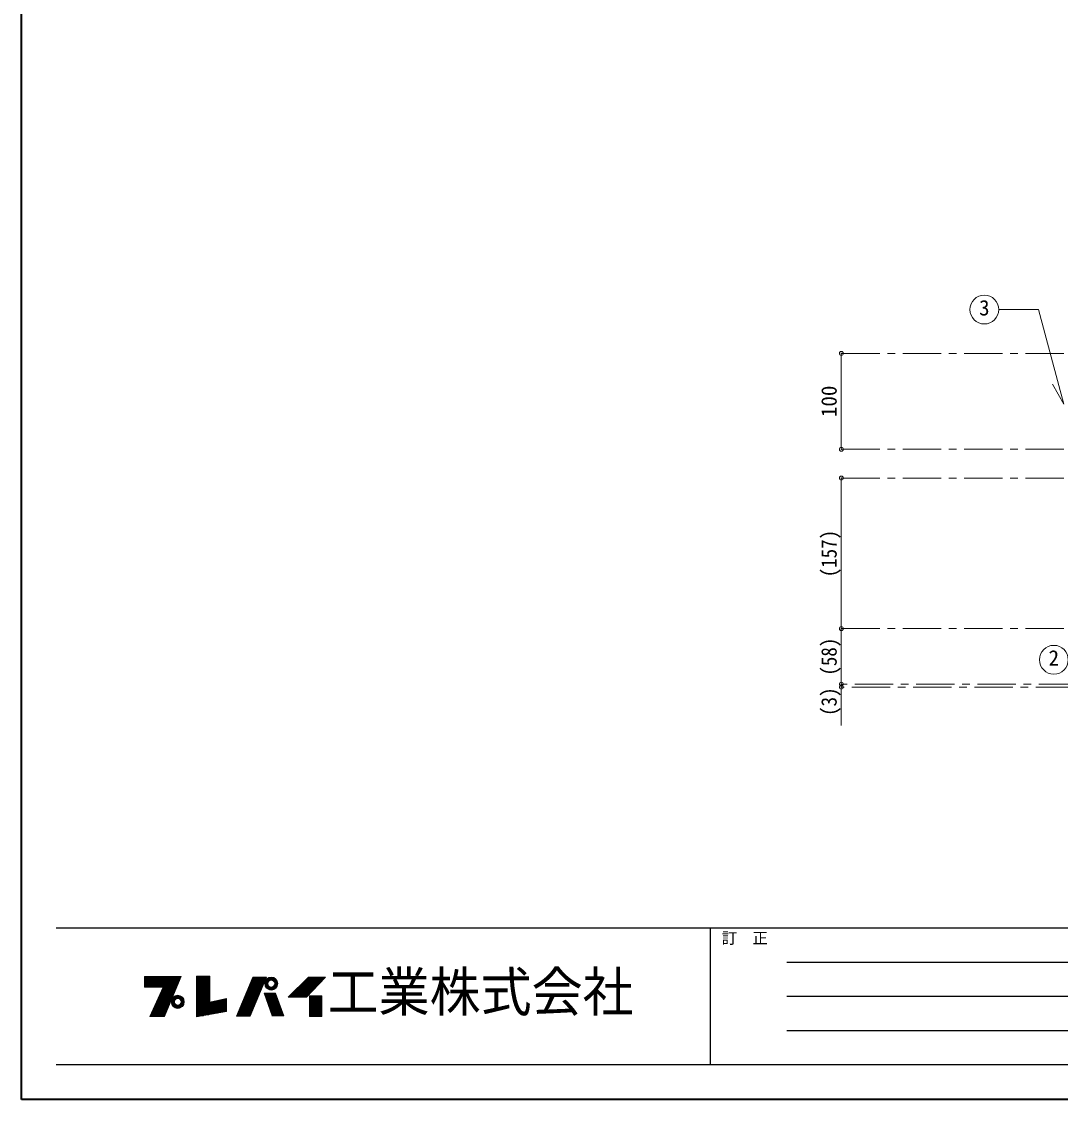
# Model space of a CAD drawing. Units: millimetres, scale not verified. Extents: x -1682 to 1558, y -1128 to 1120.
# Drawn here: x -1682 to -598, y -1128 to -4 of the extents above; entities that cross this region are included whole.
import ezdxf
from ezdxf.enums import TextEntityAlignment as Align

# ---------------------------------------------------------------- set-up
doc = ezdxf.new("R2010")
doc.units = ezdxf.units.MM
doc.header["$LTSCALE"] = 8
doc.header["$PDMODE"] = 32
doc.header["$PDSIZE"] = 4
doc.linetypes.add('CHAIN1', pattern=[8, 5, -1, 1, -1])
doc.layers.add('0-0____1', color=4, linetype='Continuous', lineweight=9)
doc.styles.add('ＭＳ ゴシック', font='')
doc.styles.get('ＭＳ ゴシック').set_extended_font_data('MS Gothic')

msp = doc.modelspace()

# ---------------------------------------------------------------- linework, layer by layer
at = {"layer": '0-0____1', "color": 1, "lineweight": 40}
for p, q in [((-1681.716, -1128.434), (-1681.716, 1119.566)), ((1558.284, -1128.434), (-1681.716, -1128.434))]:
    msp.add_line(p, q, dxfattribs=at)
at = {"layer": '0-0____1', "color": 7, "lineweight": 18}
for p, q in [((-620.973, -304.776), (-662.577, -304.776)), ((-594.548, -403.397), (-620.973, -304.776)), ((-594.548, -403.397), (-606.548, -382.612)), ((-1532.541, -1041.922), (-1515.237, -1000.09)), ((-1499.277, -999.922), (-1499.277, -1042.426)), ((-1485.333, -999.922), (-1499.277, -999.922)), ((-1553.373, -1000.594), (-1515.445, -1000.594)), ((-1553.373, -1000.93), (-1515.584, -1000.93)), ((-1553.373, -1001.434), (-1515.793, -1001.434)), ((-1553.373, -1001.938), (-1516.001, -1001.938)), ((-1553.373, -1002.442), (-1516.21, -1002.442)), ((-1553.373, -1003.114), (-1516.488, -1003.114)), ((-1516.696, -1003.618), (-1553.373, -1003.618)), ((-1553.373, -1004.122), (-1516.905, -1004.122)), ((-1553.373, -1004.626), (-1517.113, -1004.626)), ((-1553.373, -1005.13), (-1517.322, -1005.13)), ((-1553.373, -1005.634), (-1517.53, -1005.634)), ((-1553.373, -1005.97), (-1517.669, -1005.97)), ((-1553.373, -1006.642), (-1517.947, -1006.642)), ((-1553.373, -1007.146), (-1518.156, -1007.146)), ((-1553.373, -1007.65), (-1518.364, -1007.65)), ((-1553.373, -1008.154), (-1518.573, -1008.154)), ((-1553.373, -1008.658), (-1518.781, -1008.658)), ((-1553.373, -1009.162), (-1518.99, -1009.162)), ((-1553.373, -1009.666), (-1519.198, -1009.666)), ((-1553.373, -1010.17), (-1519.407, -1010.17)), ((-1553.373, -1010.674), (-1519.615, -1010.674)), ((-1533.885, -1011.346), (-1553.373, -1011.346)), ((-1547.997, -1041.922), (-1533.885, -1011.346)), ((-1519.893, -1011.346), (-1533.885, -1011.346)), ((-1499.277, -1000.594), (-1485.333, -1000.594)), ((-1499.277, -1000.93), (-1485.333, -1000.93)), ((-1499.277, -1001.434), (-1485.333, -1001.434)), ((-1499.277, -1001.938), (-1485.333, -1001.938)), ((-1499.277, -1002.442), (-1485.333, -1002.442)), ((-1499.277, -1003.114), (-1485.333, -1003.114)), ((-1499.277, -1003.618), (-1485.333, -1003.618)), ((-1499.277, -1004.122), (-1485.333, -1004.122)), ((-1499.277, -1004.626), (-1485.333, -1004.626)), ((-1499.277, -1005.13), (-1485.333, -1005.13)), ((-1499.277, -1005.634), (-1485.333, -1005.634)), ((-1499.277, -1005.97), (-1485.333, -1005.97)), ((-1499.277, -1006.642), (-1485.333, -1006.642)), ((-1499.277, -1007.146), (-1485.333, -1007.146)), ((-1499.277, -1007.65), (-1485.333, -1007.65)), ((-1499.277, -1008.154), (-1485.333, -1008.154)), ((-1499.277, -1008.658), (-1485.333, -1008.658)), ((-1499.277, -1009.162), (-1485.333, -1009.162)), ((-1499.277, -1009.666), (-1485.333, -1009.666)), ((-1499.277, -1010.17), (-1485.333, -1010.17)), ((-1499.277, -1010.674), (-1485.333, -1010.674)), ((-1499.277, -1011.346), (-1485.333, -1011.346)), ((-1440.645, -1000.762), (-1457.445, -1041.586)), ((-1445.001, -1011.346), (-1430.596, -1011.346)), ((-1444.724, -1010.674), (-1430.317, -1010.674)), ((-1444.517, -1010.17), (-1430.107, -1010.17)), ((-1444.309, -1009.666), (-1429.898, -1009.666)), ((-1444.102, -1009.162), (-1429.688, -1009.162)), ((-1443.894, -1008.658), (-1429.479, -1008.658)), ((-1443.669, -1008.154), (-1429.269, -1008.154)), ((-1443.48, -1007.65), (-1429.06, -1007.65)), ((-1443.272, -1007.146), (-1428.85, -1007.146)), ((-1443.165, -1041.586), (-1426.197, -1000.762)), ((-1443.065, -1006.642), (-1428.641, -1006.642)), ((-1442.788, -1005.97), (-1428.362, -1005.97)), ((-1442.65, -1005.634), (-1428.222, -1005.634)), ((-1442.443, -1005.13), (-1428.013, -1005.13)), ((-1442.235, -1004.626), (-1427.803, -1004.626)), ((-1442.028, -1004.122), (-1427.594, -1004.122)), ((-1441.82, -1003.618), (-1427.384, -1003.618)), ((-1441.613, -1003.114), (-1427.175, -1003.114)), ((-1441.336, -1002.442), (-1426.895, -1002.442)), ((-1441.129, -1001.938), (-1426.701, -1001.938)), ((-1440.922, -1001.434), (-1426.476, -1001.434)), ((-1440.645, -1000.762), (-1426.197, -1000.762)), ((-1428.125, -1007.65), (-1424.925, -1007.65)), ((-1428.092, -1006.978), (-1424.862, -1006.978)), ((-1428.073, -1008.49), (-1424.826, -1008.49)), ((-1427.955, -1006.138), (-1424.592, -1006.138)), ((-1427.914, -1009.33), (-1424.509, -1009.33)), ((-1427.641, -1005.13), (-1423.896, -1005.13)), ((-1427.641, -1010.17), (-1423.896, -1010.17)), ((-1427.329, -1004.458), (-1422.99, -1004.458)), ((-1427.237, -1011.01), (-1422.617, -1011.01)), ((-1426.801, -1003.618), (-1415.849, -1003.618)), ((-1426.235, -1002.946), (-1416.415, -1002.946)), ((-1425.263, -1002.106), (-1417.388, -1002.106)), ((-1424.082, -1001.434), (-1418.568, -1001.434)), ((-1415.413, -1011.01), (-1420.033, -1011.01)), ((-1415.321, -1004.458), (-1419.66, -1004.458)), ((-1415.009, -1005.13), (-1418.754, -1005.13)), ((-1415.009, -1010.17), (-1418.754, -1010.17)), ((-1414.736, -1009.33), (-1418.141, -1009.33)), ((-1414.695, -1006.138), (-1418.058, -1006.138)), ((-1414.577, -1008.49), (-1417.824, -1008.49)), ((-1414.558, -1006.978), (-1417.788, -1006.978)), ((-1417.725, -1007.65), (-1414.525, -1007.65)), ((-1393.101, -1011.346), (-1374.537, -1011.346)), ((-1392.429, -1010.674), (-1373.913, -1010.674)), ((-1391.925, -1010.17), (-1373.445, -1010.17)), ((-1391.421, -1009.666), (-1372.977, -1009.666)), ((-1390.917, -1009.162), (-1372.509, -1009.162)), ((-1390.413, -1008.658), (-1372.041, -1008.658)), ((-1389.909, -1008.154), (-1371.573, -1008.154)), ((-1389.405, -1007.65), (-1371.105, -1007.65)), ((-1388.901, -1007.146), (-1370.589, -1007.146)), ((-1388.397, -1006.642), (-1370.169, -1006.642)), ((-1387.725, -1005.97), (-1369.545, -1005.97)), ((-1387.389, -1005.634), (-1369.233, -1005.634)), ((-1386.885, -1005.13), (-1368.765, -1005.13)), ((-1386.381, -1004.626), (-1368.297, -1004.626)), ((-1385.877, -1004.122), (-1367.829, -1004.122)), ((-1385.373, -1003.618), (-1367.361, -1003.618)), ((-1384.869, -1003.114), (-1366.893, -1003.114)), ((-1384.365, -1021.93), (-1364.709, -1000.762)), ((-1384.197, -1002.442), (-1366.269, -1002.442)), ((-1383.693, -1001.938), (-1365.801, -1001.938)), ((-1383.189, -1001.434), (-1365.333, -1001.434)), ((-1524.549, -1022.602), (-1539.08, -1022.602)), ((-1524.202, -1021.762), (-1538.692, -1021.762)), ((-1538.382, -1021.09), (-1523.924, -1021.09)), ((-1523.576, -1020.25), (-1537.995, -1020.25)), ((-1523.229, -1019.41), (-1537.607, -1019.41)), ((-1522.951, -1018.738), (-1537.297, -1018.738)), ((-1536.909, -1017.898), (-1522.603, -1017.898)), ((-1522.325, -1017.226), (-1536.599, -1017.226)), ((-1522.047, -1016.554), (-1536.237, -1016.554)), ((-1535.901, -1015.714), (-1521.7, -1015.714)), ((-1521.422, -1015.042), (-1535.591, -1015.042)), ((-1521.074, -1014.202), (-1535.203, -1014.202)), ((-1520.866, -1013.698), (-1534.971, -1013.698)), ((-1520.588, -1013.026), (-1534.66, -1013.026)), ((-1520.38, -1012.522), (-1534.428, -1012.522)), ((-1520.102, -1011.85), (-1534.118, -1011.85)), ((-1524.241, -1022.602), (-1513.289, -1022.602)), ((-1523.509, -1021.762), (-1514.021, -1021.762)), ((-1522.703, -1021.09), (-1514.827, -1021.09)), ((-1521.107, -1020.25), (-1516.423, -1020.25)), ((-1499.277, -1011.85), (-1485.333, -1011.85)), ((-1499.277, -1012.522), (-1485.333, -1012.522)), ((-1499.277, -1013.026), (-1485.333, -1013.026)), ((-1499.277, -1013.698), (-1485.333, -1013.698)), ((-1499.277, -1014.202), (-1485.333, -1014.202)), ((-1499.277, -1015.042), (-1485.333, -1015.042)), ((-1499.277, -1015.714), (-1485.333, -1015.714)), ((-1499.277, -1016.554), (-1485.333, -1016.554)), ((-1499.277, -1017.226), (-1485.333, -1017.226)), ((-1499.277, -1017.898), (-1485.333, -1017.898)), ((-1499.277, -1018.738), (-1485.333, -1018.738)), ((-1499.277, -1019.41), (-1485.333, -1019.41)), ((-1499.277, -1020.25), (-1485.333, -1020.25)), ((-1499.277, -1021.09), (-1485.333, -1021.09)), ((-1499.277, -1021.762), (-1485.333, -1021.762)), ((-1499.277, -1022.602), (-1485.333, -1022.602)), ((-1449.633, -1022.602), (-1435.275, -1022.602)), ((-1449.287, -1021.762), (-1434.925, -1021.762)), ((-1449.01, -1021.09), (-1434.646, -1021.09)), ((-1448.665, -1020.25), (-1434.297, -1020.25)), ((-1448.319, -1019.41), (-1433.948, -1019.41)), ((-1448.037, -1018.738), (-1433.669, -1018.738)), ((-1447.701, -1017.898), (-1433.319, -1017.898)), ((-1447.42, -1017.226), (-1433.04, -1017.226)), ((-1447.144, -1016.554), (-1432.761, -1016.554)), ((-1446.798, -1015.714), (-1432.412, -1015.714)), ((-1446.522, -1015.042), (-1432.132, -1015.042)), ((-1446.176, -1014.202), (-1431.783, -1014.202)), ((-1445.968, -1013.698), (-1431.574, -1013.698)), ((-1445.692, -1013.026), (-1431.294, -1013.026)), ((-1445.485, -1012.522), (-1431.085, -1012.522)), ((-1445.208, -1011.85), (-1430.806, -1011.85)), ((-1428.659, -1017.898), (-1416.895, -1017.898)), ((-1428.367, -1018.738), (-1416.585, -1018.738)), ((-1428.133, -1019.41), (-1416.337, -1019.41)), ((-1427.841, -1020.25), (-1416.028, -1020.25)), ((-1427.549, -1021.09), (-1415.718, -1021.09)), ((-1427.316, -1021.762), (-1415.47, -1021.762)), ((-1427.024, -1022.602), (-1415.16, -1022.602)), ((-1426.673, -1011.85), (-1415.977, -1011.85)), ((-1426.069, -1012.522), (-1416.581, -1012.522)), ((-1424.741, -1013.53), (-1417.909, -1013.53)), ((-1423.145, -1014.202), (-1419.505, -1014.202)), ((-1408.221, -1041.418), (-1416.957, -1017.73)), ((-1403.685, -1021.93), (-1384.365, -1021.93)), ((-1402.845, -1021.09), (-1383.585, -1021.09)), ((-1402.005, -1020.25), (-1382.805, -1020.25)), ((-1401.165, -1019.41), (-1382.025, -1019.41)), ((-1400.493, -1018.738), (-1381.401, -1018.738)), ((-1399.653, -1017.898), (-1380.621, -1017.898)), ((-1398.981, -1017.226), (-1379.997, -1017.226)), ((-1398.309, -1016.554), (-1379.373, -1016.554)), ((-1397.469, -1015.714), (-1378.593, -1015.714)), ((-1396.797, -1015.042), (-1377.969, -1015.042)), ((-1395.957, -1014.202), (-1377.189, -1014.202)), ((-1395.453, -1013.698), (-1376.721, -1013.698)), ((-1394.781, -1013.026), (-1376.097, -1013.026)), ((-1394.277, -1012.522), (-1375.629, -1012.522)), ((-1393.605, -1011.85), (-1375.005, -1011.85)), ((-1381.341, -1021.09), (-1368.573, -1021.09)), ((-1381.341, -1021.762), (-1368.573, -1021.762)), ((-1381.341, -1022.602), (-1368.573, -1022.602)), ((-1529.275, -1034.026), (-1544.353, -1034.026)), ((-1528.927, -1033.186), (-1543.965, -1033.186)), ((-1528.58, -1032.346), (-1543.577, -1032.346)), ((-1528.232, -1031.506), (-1543.19, -1031.506)), ((-1527.954, -1030.834), (-1542.879, -1030.834)), ((-1527.607, -1029.994), (-1542.492, -1029.994)), ((-1527.259, -1029.154), (-1542.104, -1029.154)), ((-1526.842, -1028.146), (-1541.613, -1028.146)), ((-1526.565, -1027.474), (-1541.329, -1027.474)), ((-1526.217, -1026.634), (-1540.941, -1026.634)), ((-1540.631, -1025.962), (-1525.939, -1025.962)), ((-1525.592, -1025.122), (-1540.243, -1025.122)), ((-1525.175, -1024.114), (-1539.778, -1024.114)), ((-1524.827, -1023.274), (-1539.39, -1023.274)), ((-1525.565, -1026.634), (-1522.365, -1026.634)), ((-1525.532, -1025.962), (-1522.302, -1025.962)), ((-1525.513, -1027.474), (-1522.266, -1027.474)), ((-1525.395, -1025.122), (-1522.032, -1025.122)), ((-1525.395, -1028.146), (-1522.032, -1028.146)), ((-1525.081, -1024.114), (-1521.336, -1024.114)), ((-1525.081, -1029.154), (-1521.336, -1029.154)), ((-1524.677, -1023.274), (-1520.057, -1023.274)), ((-1524.677, -1029.994), (-1520.057, -1029.994)), ((-1524.113, -1030.834), (-1513.417, -1030.834)), ((-1523.509, -1031.506), (-1514.021, -1031.506)), ((-1522.455, -1032.346), (-1515.075, -1032.346)), ((-1520.585, -1033.186), (-1516.945, -1033.186)), ((-1512.853, -1023.274), (-1517.473, -1023.274)), ((-1512.853, -1029.994), (-1517.473, -1029.994)), ((-1512.449, -1024.114), (-1516.194, -1024.114)), ((-1512.449, -1029.154), (-1516.194, -1029.154)), ((-1512.135, -1025.122), (-1515.498, -1025.122)), ((-1512.135, -1028.146), (-1515.498, -1028.146)), ((-1512.017, -1027.474), (-1515.264, -1027.474)), ((-1511.998, -1025.962), (-1515.228, -1025.962)), ((-1515.165, -1026.634), (-1511.965, -1026.634)), ((-1499.277, -1023.274), (-1485.333, -1023.274)), ((-1499.277, -1024.114), (-1485.333, -1024.114)), ((-1499.277, -1025.122), (-1485.333, -1025.122)), ((-1499.277, -1025.962), (-1485.333, -1025.962)), ((-1499.277, -1026.634), (-1485.333, -1026.634)), ((-1499.277, -1027.474), (-1468.029, -1027.474)), ((-1499.277, -1028.146), (-1468.029, -1028.146)), ((-1499.277, -1029.154), (-1468.029, -1029.154)), ((-1499.277, -1029.994), (-1468.029, -1029.994)), ((-1499.277, -1030.834), (-1468.029, -1030.834)), ((-1499.277, -1031.506), (-1468.029, -1031.506)), ((-1499.277, -1032.346), (-1468.029, -1032.346)), ((-1499.277, -1033.186), (-1468.029, -1033.186)), ((-1499.277, -1034.026), (-1468.029, -1034.026)), ((-1468.029, -1026.634), (-1483.828, -1026.634)), ((-1468.029, -1025.962), (-1480.819, -1025.962)), ((-1468.029, -1025.122), (-1477.057, -1025.122)), ((-1468.029, -1024.114), (-1472.543, -1024.114)), ((-1454.334, -1034.026), (-1440.023, -1034.026)), ((-1453.988, -1033.186), (-1439.674, -1033.186)), ((-1453.643, -1032.346), (-1439.325, -1032.346)), ((-1453.297, -1031.506), (-1438.975, -1031.506)), ((-1453.02, -1030.834), (-1438.696, -1030.834)), ((-1452.675, -1029.994), (-1438.347, -1029.994)), ((-1452.329, -1029.154), (-1437.998, -1029.154)), ((-1451.914, -1028.146), (-1437.579, -1028.146)), ((-1451.638, -1027.474), (-1437.3, -1027.474)), ((-1451.292, -1026.634), (-1436.949, -1026.634)), ((-1451.015, -1025.962), (-1436.671, -1025.962)), ((-1450.67, -1025.122), (-1436.322, -1025.122)), ((-1450.255, -1024.114), (-1435.903, -1024.114)), ((-1449.909, -1023.274), (-1435.554, -1023.274)), ((-1426.79, -1023.274), (-1414.912, -1023.274)), ((-1426.498, -1024.114), (-1414.603, -1024.114)), ((-1426.148, -1025.122), (-1414.231, -1025.122)), ((-1425.856, -1025.962), (-1413.921, -1025.962)), ((-1425.623, -1026.634), (-1413.673, -1026.634)), ((-1425.331, -1027.474), (-1413.363, -1027.474)), ((-1425.097, -1028.146), (-1413.116, -1028.146)), ((-1424.747, -1029.154), (-1412.744, -1029.154)), ((-1424.455, -1029.994), (-1412.434, -1029.994)), ((-1424.181, -1030.834), (-1412.124, -1030.834)), ((-1423.93, -1031.506), (-1411.876, -1031.506)), ((-1423.638, -1032.346), (-1411.567, -1032.346)), ((-1423.346, -1033.186), (-1411.257, -1033.186)), ((-1423.054, -1034.026), (-1410.947, -1034.026)), ((-1381.341, -1023.274), (-1368.573, -1023.274)), ((-1381.341, -1024.114), (-1368.573, -1024.114)), ((-1381.341, -1025.122), (-1368.573, -1025.122)), ((-1381.341, -1025.962), (-1368.573, -1025.962)), ((-1381.341, -1026.634), (-1368.573, -1026.634)), ((-1381.341, -1027.474), (-1368.573, -1027.474)), ((-1381.341, -1028.146), (-1368.573, -1028.146)), ((-1381.341, -1029.154), (-1368.573, -1029.154)), ((-1381.341, -1029.994), (-1368.573, -1029.994)), ((-1381.341, -1030.834), (-1368.573, -1030.834)), ((-1381.341, -1031.506), (-1368.573, -1031.506)), ((-1381.341, -1032.346), (-1368.573, -1032.346)), ((-1381.341, -1033.186), (-1368.573, -1033.186)), ((-1381.341, -1034.026), (-1368.573, -1034.026)), ((-1547.997, -1041.922), (-1532.541, -1041.922)), ((-1532.194, -1041.082), (-1547.609, -1041.082)), ((-1531.777, -1040.074), (-1547.144, -1040.074)), ((-1531.429, -1039.234), (-1546.756, -1039.234)), ((-1531.082, -1038.394), (-1546.369, -1038.394)), ((-1530.665, -1037.386), (-1545.903, -1037.386)), ((-1530.317, -1036.546), (-1545.516, -1036.546)), ((-1529.9, -1035.538), (-1545.051, -1035.538)), ((-1529.622, -1034.866), (-1544.74, -1034.866)), ((-1499.277, -1034.866), (-1468.029, -1034.866)), ((-1499.277, -1035.538), (-1468.029, -1035.538)), ((-1499.277, -1036.546), (-1468.029, -1036.546)), ((-1499.277, -1037.386), (-1471.705, -1037.386)), ((-1499.277, -1038.394), (-1477.22, -1038.394)), ((-1499.277, -1039.234), (-1481.815, -1039.234)), ((-1499.277, -1040.074), (-1486.41, -1040.074)), ((-1499.277, -1041.082), (-1491.925, -1041.082)), ((-1443.165, -1041.586), (-1457.445, -1041.586)), ((-1457.238, -1041.082), (-1442.956, -1041.082)), ((-1456.823, -1040.074), (-1442.537, -1040.074)), ((-1456.477, -1039.234), (-1442.187, -1039.234)), ((-1456.131, -1038.394), (-1441.838, -1038.394)), ((-1455.717, -1037.386), (-1441.419, -1037.386)), ((-1455.371, -1036.546), (-1441.07, -1036.546)), ((-1454.956, -1035.538), (-1440.651, -1035.538)), ((-1454.68, -1034.866), (-1440.372, -1034.866)), ((-1422.762, -1034.866), (-1410.637, -1034.866)), ((-1422.528, -1035.538), (-1410.39, -1035.538)), ((-1422.178, -1036.546), (-1410.018, -1036.546)), ((-1421.829, -1037.386), (-1409.708, -1037.386)), ((-1421.536, -1038.394), (-1409.336, -1038.394)), ((-1421.244, -1039.234), (-1409.026, -1039.234)), ((-1420.952, -1040.074), (-1408.717, -1040.074)), ((-1420.602, -1041.082), (-1408.345, -1041.082)), ((-1420.485, -1041.418), (-1408.221, -1041.418)), ((-1381.341, -1034.866), (-1368.573, -1034.866)), ((-1381.341, -1035.538), (-1368.573, -1035.538)), ((-1381.341, -1036.546), (-1368.573, -1036.546)), ((-1381.341, -1037.386), (-1368.573, -1037.386)), ((-1381.341, -1038.394), (-1368.573, -1038.394)), ((-1381.341, -1039.234), (-1368.573, -1039.234)), ((-1381.341, -1040.074), (-1368.573, -1040.074)), ((-1381.341, -1041.082), (-1368.573, -1041.082))]:
    msp.add_line(p, q, dxfattribs=at)
at = {"layer": '0-0____1'}
for p, q in [((-826.716, -450.434), (-826.716, -350.434)), ((-826.716, -480.434), (-826.716, -637.434)), ((-826.716, -637.434), (-826.716, -695.434)), ((-826.716, -738.434), (-826.716, -695.434))]:
    msp.add_line(p, q, dxfattribs=at)
at = {"layer": '0-0____1', "linetype": 'CHAIN1'}
for p, q in [((-826.716, -350.434), (-556.716, -350.434)), ((-826.716, -450.434), (-543.716, -450.434)), ((-826.716, -480.434), (-356.216, -480.434)), ((-826.716, -637.434), (-352.216, -637.434)), ((-516.716, -695.434), (-826.716, -695.434)), ((-519.685, -698.434), (-826.716, -698.434))]:
    msp.add_line(p, q, dxfattribs=at)
at = {"layer": '0-0____1', "color": 6, "lineweight": 25}
for p, q in [((-1645.716, -949.577), (1522.284, -949.577)), ((-963.43, -949.577), (-963.43, -1092.434)), ((-883.43, -985.292), (-140.573, -985.292)), ((-140.573, -1021.006), (-883.43, -1021.006)), ((-140.573, -1056.72), (-883.43, -1056.72)), ((1522.284, -1092.434), (-1645.716, -1092.434))]:
    msp.add_line(p, q, dxfattribs=at)
at = {"layer": '0-0____1', "color": 7, "lineweight": 18}
for points in [[(-1553.373, -1011.346), (-1553.373, -1000.09), (-1515.237, -1000.09)], [(-1499.277, -1042.426), (-1468.029, -1036.714), (-1468.029, -1023.106), (-1485.333, -1026.97), (-1485.333, -999.922)], [(-1403.685, -1021.93), (-1382.517, -1000.762), (-1364.709, -1000.762)], [(-1420.485, -1041.418), (-1428.717, -1017.73), (-1416.957, -1017.73)]]:
    msp.add_lwpolyline(points, dxfattribs=at)
msp.add_lwpolyline([(-1381.341, -1020.25), (-1381.341, -1041.922), (-1368.573, -1041.922), (-1368.573, -1020.25)], close=True, dxfattribs=at)
for centre, radius in [((-677.577, -304.776), 15), ((-605.077, -669.934), 15), ((-1421.325, -1007.65), 6.8), ((-1421.325, -1007.65), 3.6), ((-1518.765, -1026.634), 6.8), ((-1518.765, -1026.634), 3.6)]:
    msp.add_circle(centre, radius, dxfattribs=at)
at = {"layer": '0-0____1', "color": 1}
for p in [(-826.716, -350.434), (-826.716, -450.434), (-826.716, -480.434), (-826.716, -637.434), (-826.716, -695.434), (-826.716, -698.434)]:
    msp.add_point(p, dxfattribs=at)

# ---------------------------------------------------------------- texts
at = {"layer": '0-0____1', "color": 7, "style": 'ＭＳ ゴシック'}
for s, height, p in [('3', 16.13, (-683.077, -315.776)), ('2', 16.13, (-610.577, -680.934)), ('訂\u3000正', 11.73, (-951.43, -969.577))]:
    msp.add_text(s, height=height, dxfattribs=at).set_placement(p, align=Align.BOTTOM_LEFT)
msp.add_text('100', height=16.13, rotation=90, dxfattribs=at).set_placement((-826.716, -416.934), align=Align.BOTTOM_LEFT)
at = {"layer": '0-0____1', "color": 7, "style": 'ＭＳ ゴシック', "width": 0.9}
for s, p in [('(157)', (-826.716, -583.934)), ('(58)', (-826.716, -686.434)), ('(3)', (-826.716, -728.434))]:
    msp.add_text(s, height=16.13, rotation=90, dxfattribs=at).set_placement(p, align=Align.BOTTOM_LEFT)
at = {"layer": '0-0____1', "color": 7, "style": 'ＭＳ ゴシック', "width": 0.95}
msp.add_text('工業株式会社', height=41.06, dxfattribs=at).set_placement((-1362.573, -1049.006), align=Align.BOTTOM_LEFT)

doc.saveas('drawing.dxf')
